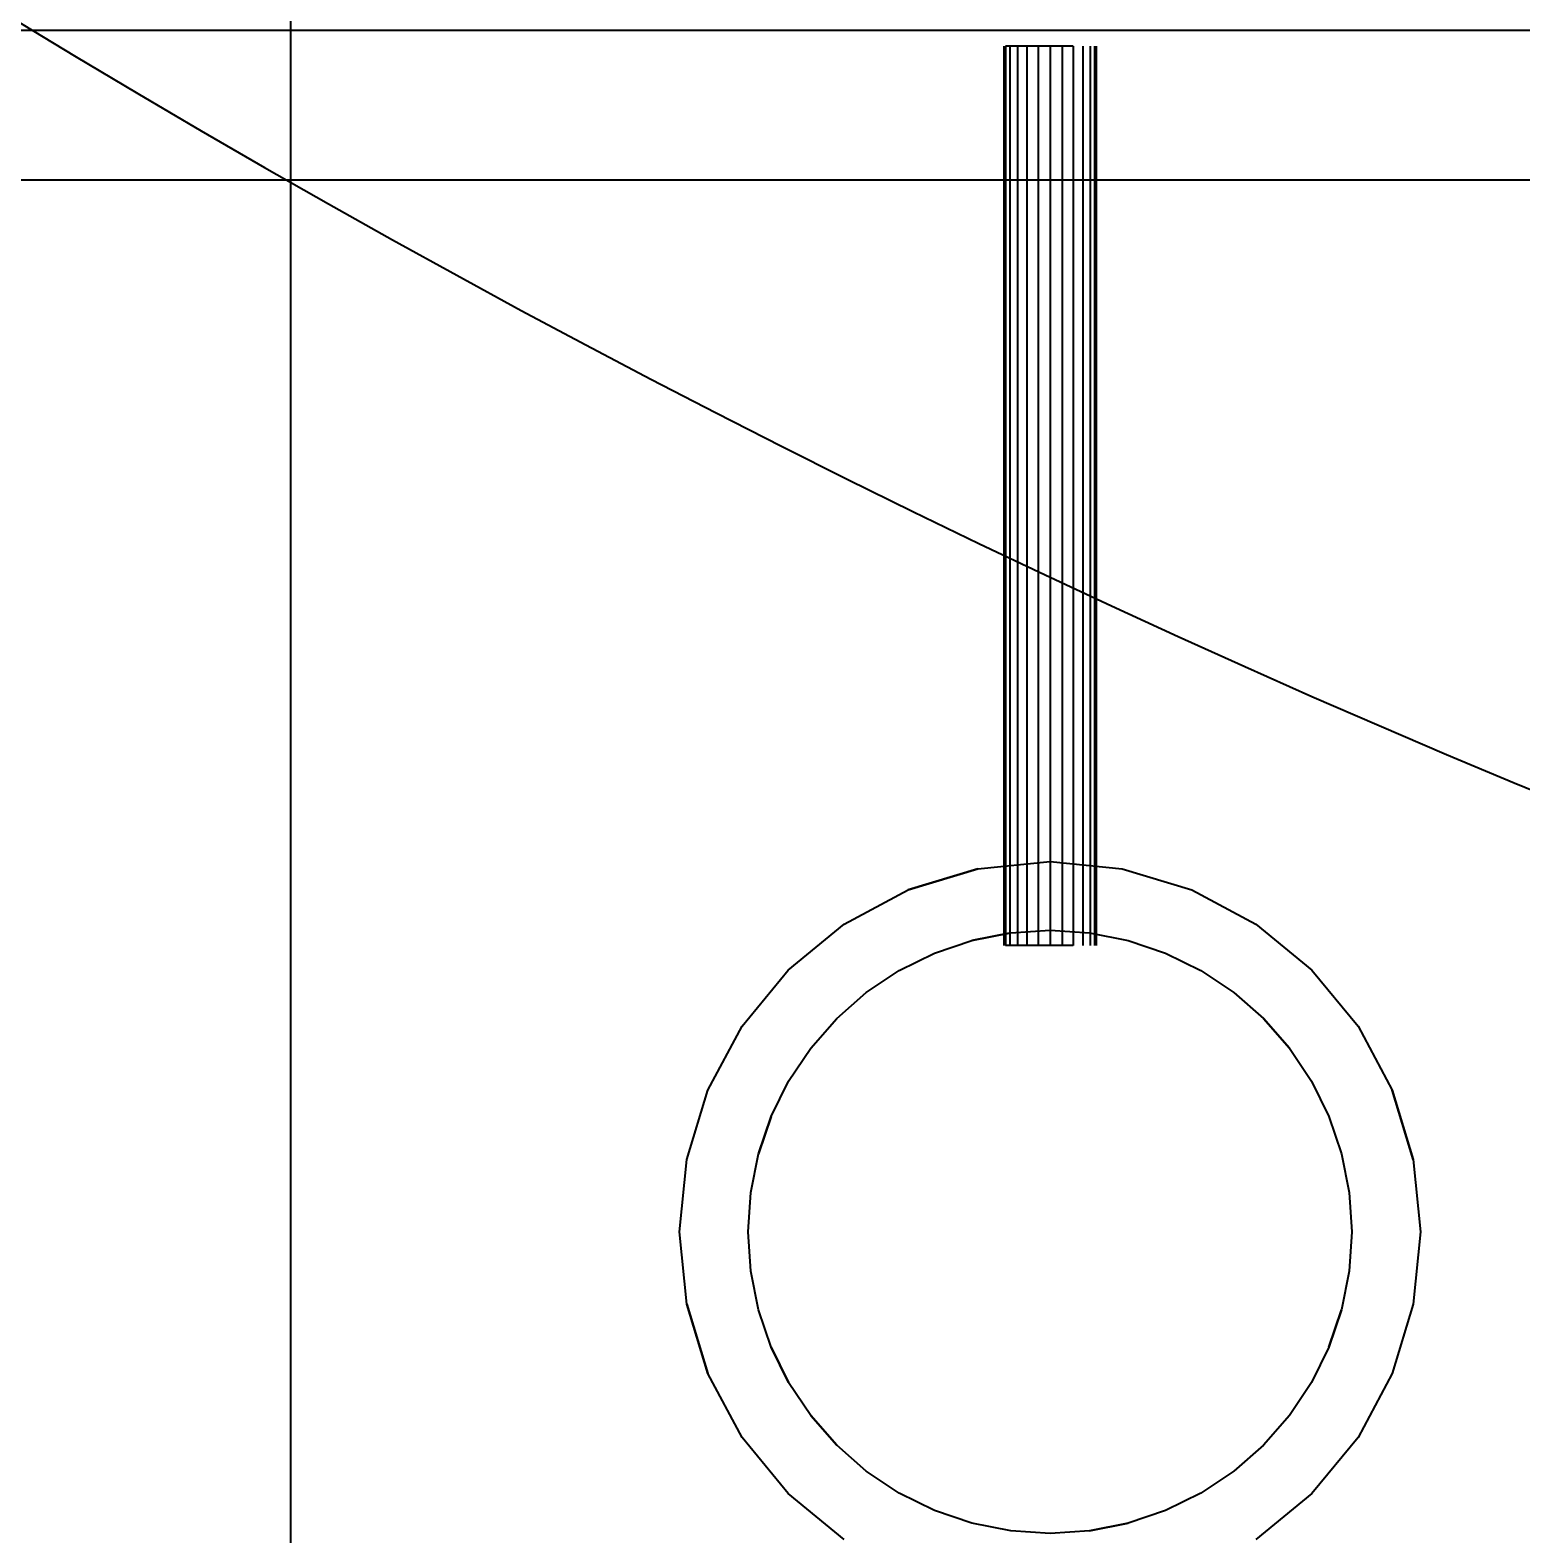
# Model space of a CAD drawing. Extents: x 11992 to 29481, y -6727 to 6811.
# Drawn here: x 12865.3 to 12964.7, y -477.7 to -377.4 of the extents above; entities that cross this region are included whole.
import ezdxf

# ---------------------------------------------------------------- set-up
doc = ezdxf.new("R2010")
doc.units = 0
doc.header["$MEASUREMENT"] = 0
doc.layers.get('0').update_dxf_attribs({"color": 8, "linetype": 'CONTINUOUS'})
doc.layers.add('zoylight 5回路', color=4, linetype='CONTINUOUS')

msp = doc.modelspace()

# ---------------------------------------------------------------- linework, layer by layer
for p, q in [((12882.63, 382.59, -1813.43), (12882.63, -617.4, -1813.43)), ((12882.63, 382.59, -1791.43), (12882.63, -617.4, -1791.43)), ((12702.63, -377.41, -1746.43), (13052.63, -377.41, -1746.43)), ((12930.19, -378.47, -1559.21), (12930.19, -438.47, -1559.21)), ((12934.81, -378.47, -1556.54), (12930.3, -378.47, -1558.42)), ((12930.3, -378.47, -1560.01), (12930.3, -438.47, -1560.01)), ((12930.3, -378.47, -1558.42), (12930.3, -438.47, -1558.42)), ((12930.6, -378.47, -1557.67), (12930.6, -438.47, -1557.67)), ((12930.6, -378.47, -1560.75), (12930.6, -438.47, -1560.75)), ((12931.09, -378.47, -1561.39), (12931.09, -438.47, -1561.39)), ((12931.09, -378.47, -1557.04), (12931.09, -438.47, -1557.04)), ((12931.73, -378.47, -1556.54), (12931.73, -438.47, -1556.54)), ((12931.73, -378.47, -1561.88), (12931.73, -438.47, -1561.88)), ((12932.47, -378.47, -1556.24), (12932.47, -438.47, -1556.24)), ((12932.47, -378.47, -1562.19), (12932.47, -438.47, -1562.19)), ((12933.27, -378.47, -1562.29), (12933.27, -438.47, -1562.29)), ((12933.27, -378.47, -1556.13), (12933.27, -438.47, -1556.13)), ((12934.81, -378.47, -1556.54), (12934.07, -378.47, -1562.19)), ((12934.07, -378.47, -1556.24), (12934.07, -438.47, -1556.24)), ((12934.07, -378.47, -1562.19), (12934.07, -438.47, -1562.19)), ((12934.81, -378.47, -1556.54), (12934.81, -438.47, -1556.54)), ((12934.81, -378.47, -1561.88), (12934.81, -438.47, -1561.88)), ((12935.45, -378.47, -1561.39), (12935.45, -438.47, -1561.39)), ((12935.45, -378.47, -1557.04), (12935.45, -438.47, -1557.04)), ((12935.94, -378.47, -1557.67), (12935.94, -438.47, -1557.67)), ((12935.94, -378.47, -1560.75), (12935.94, -438.47, -1560.75)), ((12936.24, -378.47, -1558.42), (12936.24, -438.47, -1558.42)), ((12936.24, -378.47, -1560.01), (12936.24, -438.47, -1560.01)), ((12936.35, -378.47, -1559.21), (12936.35, -438.47, -1559.21)), ((13052.63, -387.41, -1636.43), (12682.63, -387.41, -1746.43)), ((12923.82, -434.76, -1612.43), (12928.45, -433.36, -1612.43)), ((12928.45, -433.36, -1616.43), (12923.82, -434.76, -1616.43)), ((12928.45, -433.36, -1612.43), (12933.27, -432.88, -1612.43)), ((12928.45, -433.36, -1616.43), (12933.27, -432.88, -1616.43)), ((12928.45, -433.36, -1612.43), (12928.45, -433.36, -1616.43)), ((12933.27, -432.88, -1612.43), (12938.09, -433.36, -1612.43)), ((12933.27, -432.88, -1616.43), (12938.09, -433.36, -1616.43)), ((12933.27, -432.88, -1612.43), (12933.27, -432.88, -1616.43)), ((12938.09, -433.36, -1612.43), (12942.72, -434.76, -1612.43)), ((12938.09, -433.36, -1616.43), (12942.72, -434.76, -1616.43)), ((12938.09, -433.36, -1612.43), (12938.09, -433.36, -1616.43)), ((12919.55, -437.05, -1612.43), (12923.82, -434.76, -1612.43)), ((12919.55, -437.05, -1616.43), (12923.82, -434.76, -1616.43)), ((12923.82, -434.76, -1612.43), (12923.82, -434.76, -1616.43)), ((12942.72, -434.76, -1612.43), (12946.99, -437.05, -1612.43)), ((12942.72, -434.76, -1616.43), (12946.99, -437.05, -1616.43)), ((12942.72, -434.76, -1612.43), (12942.72, -434.76, -1616.43)), ((12915.81, -440.12, -1612.43), (12919.55, -437.05, -1612.43)), ((12915.81, -440.12, -1616.43), (12919.55, -437.05, -1616.43)), ((12919.55, -437.05, -1612.43), (12919.55, -437.05, -1616.43)), ((12946.99, -437.05, -1612.43), (12950.73, -440.12, -1612.43)), ((12946.99, -437.05, -1616.43), (12950.73, -440.12, -1616.43)), ((12946.99, -437.05, -1612.43), (12946.99, -437.05, -1616.43)), ((12925.57, -438.99, -1550.76), (12928.06, -438.15, -1550.76)), ((12925.57, -438.99, -1610.76), (12928.06, -438.15, -1610.76)), ((12928.06, -438.15, -1550.76), (12930.65, -437.63, -1550.76)), ((12930.65, -437.63, -1610.76), (12928.06, -438.15, -1610.76)), ((12928.06, -438.15, -1550.76), (12928.06, -438.15, -1610.76)), ((12930.65, -437.63, -1550.76), (12933.27, -437.46, -1550.77)), ((12930.65, -437.63, -1610.76), (12933.27, -437.46, -1610.77)), ((12930.65, -437.63, -1550.76), (12930.65, -437.63, -1610.76)), ((12933.27, -437.46, -1550.77), (12935.9, -437.63, -1550.76)), ((12933.27, -437.46, -1610.77), (12935.9, -437.63, -1610.76)), ((12933.27, -437.46, -1550.77), (12933.27, -437.46, -1610.77)), ((12935.9, -437.63, -1550.76), (12938.48, -438.15, -1550.76)), ((12935.9, -437.63, -1610.76), (12938.48, -438.15, -1610.76)), ((12935.9, -437.63, -1550.76), (12935.9, -437.63, -1610.76)), ((12938.48, -438.15, -1550.76), (12940.97, -438.99, -1550.76)), ((12938.48, -438.15, -1610.76), (12940.97, -438.99, -1610.76)), ((12938.48, -438.15, -1550.76), (12938.48, -438.15, -1610.76)), ((12923.21, -440.15, -1550.77), (12925.57, -438.99, -1550.76)), ((12923.21, -440.15, -1610.77), (12925.57, -438.99, -1610.76)), ((12925.57, -438.99, -1550.76), (12925.57, -438.99, -1610.76)), ((12934.81, -438.47, -1556.54), (12930.3, -438.47, -1558.42)), ((12934.81, -438.47, -1556.54), (12934.07, -438.47, -1562.19)), ((12940.97, -438.99, -1550.76), (12943.33, -440.15, -1550.77)), ((12940.97, -438.99, -1610.76), (12943.33, -440.15, -1610.77)), ((12940.97, -438.99, -1550.76), (12940.97, -438.99, -1610.76)), ((12912.74, -443.86, -1612.43), (12915.81, -440.12, -1612.43)), ((12912.74, -443.86, -1616.43), (12915.81, -440.12, -1616.43)), ((12915.81, -440.12, -1612.43), (12915.81, -440.12, -1616.43)), ((12921.02, -441.62, -1550.76), (12923.21, -440.15, -1550.77)), ((12921.02, -441.62, -1610.76), (12923.21, -440.15, -1610.77)), ((12923.21, -440.15, -1550.77), (12923.21, -440.15, -1610.77)), ((12943.33, -440.15, -1550.77), (12945.52, -441.62, -1550.76)), ((12943.33, -440.15, -1610.77), (12945.52, -441.62, -1610.76)), ((12943.33, -440.15, -1550.77), (12943.33, -440.15, -1610.77)), ((12950.73, -440.12, -1612.43), (12953.81, -443.86, -1612.43)), ((12950.73, -440.12, -1616.43), (12953.81, -443.86, -1616.43)), ((12950.73, -440.12, -1612.43), (12950.73, -440.12, -1616.43)), ((12919.05, -443.35, -1550.76), (12921.02, -441.62, -1550.76)), ((12919.05, -443.35, -1610.76), (12921.02, -441.62, -1610.76)), ((12921.02, -441.62, -1550.76), (12921.02, -441.62, -1610.76)), ((12945.52, -441.62, -1550.76), (12947.5, -443.35, -1550.76)), ((12945.52, -441.62, -1610.76), (12947.5, -443.35, -1610.76)), ((12945.52, -441.62, -1550.76), (12945.52, -441.62, -1610.76)), ((12917.31, -445.33, -1550.76), (12919.05, -443.35, -1550.76)), ((12917.31, -445.33, -1610.76), (12919.05, -443.35, -1610.76)), ((12919.05, -443.35, -1550.76), (12919.05, -443.35, -1610.76)), ((12947.5, -443.35, -1550.76), (12949.23, -445.33, -1550.76)), ((12949.23, -445.33, -1610.76), (12947.5, -443.35, -1610.76)), ((12947.5, -443.35, -1550.76), (12947.5, -443.35, -1610.76)), ((12910.45, -448.13, -1612.43), (12912.74, -443.86, -1612.43)), ((12910.45, -448.13, -1616.43), (12912.74, -443.86, -1616.43)), ((12912.74, -443.86, -1612.43), (12912.74, -443.86, -1616.43)), ((12953.81, -443.86, -1612.43), (12956.09, -448.13, -1612.43)), ((12953.81, -443.86, -1616.43), (12956.09, -448.13, -1616.43)), ((12953.81, -443.86, -1612.43), (12953.81, -443.86, -1616.43)), ((12915.84, -447.52, -1550.77), (12917.31, -445.33, -1550.76)), ((12915.84, -447.52, -1610.77), (12917.31, -445.33, -1610.76)), ((12917.31, -445.33, -1550.76), (12917.31, -445.33, -1610.76)), ((12949.23, -445.33, -1550.76), (12950.7, -447.52, -1550.77)), ((12949.23, -445.33, -1610.76), (12950.7, -447.52, -1610.77)), ((12949.23, -445.33, -1550.76), (12949.23, -445.33, -1610.76)), ((12909.05, -452.76, -1612.43), (12910.45, -448.13, -1612.43)), ((12909.05, -452.76, -1616.43), (12910.45, -448.13, -1616.43)), ((12910.45, -448.13, -1612.43), (12910.45, -448.13, -1616.43)), ((12914.68, -449.88, -1550.76), (12915.84, -447.52, -1550.77)), ((12914.68, -449.88, -1610.76), (12915.84, -447.52, -1610.77)), ((12915.84, -447.52, -1550.77), (12915.84, -447.52, -1610.77)), ((12950.7, -447.52, -1550.77), (12951.86, -449.88, -1550.76)), ((12950.7, -447.52, -1610.77), (12951.86, -449.88, -1610.76)), ((12950.7, -447.52, -1550.77), (12950.7, -447.52, -1610.77)), ((12956.09, -448.13, -1612.43), (12957.49, -452.76, -1612.43)), ((12957.49, -452.76, -1616.43), (12956.09, -448.13, -1616.43)), ((12956.09, -448.13, -1612.43), (12956.09, -448.13, -1616.43)), ((12913.84, -452.37, -1550.76), (12914.68, -449.88, -1550.76)), ((12914.68, -449.88, -1610.76), (12913.84, -452.37, -1610.76)), ((12914.68, -449.88, -1550.76), (12914.68, -449.88, -1610.76)), ((12951.86, -449.88, -1550.76), (12952.7, -452.37, -1550.76)), ((12951.86, -449.88, -1610.76), (12952.7, -452.37, -1610.76)), ((12951.86, -449.88, -1550.76), (12951.86, -449.88, -1610.76)), ((12913.32, -454.95, -1550.76), (12913.84, -452.37, -1550.76)), ((12913.32, -454.95, -1610.76), (12913.84, -452.37, -1610.76)), ((12913.84, -452.37, -1550.76), (12913.84, -452.37, -1610.76)), ((12952.7, -452.37, -1550.76), (12953.22, -454.95, -1550.76)), ((12952.7, -452.37, -1610.76), (12953.22, -454.95, -1610.76)), ((12952.7, -452.37, -1550.76), (12952.7, -452.37, -1610.76)), ((12908.57, -457.58, -1612.43), (12909.05, -452.76, -1612.43)), ((12908.57, -457.58, -1616.43), (12909.05, -452.76, -1616.43)), ((12909.05, -452.76, -1612.43), (12909.05, -452.76, -1616.43)), ((12957.49, -452.76, -1612.43), (12957.97, -457.58, -1612.43)), ((12957.49, -452.76, -1616.43), (12957.97, -457.58, -1616.43)), ((12957.49, -452.76, -1612.43), (12957.49, -452.76, -1616.43)), ((12913.15, -457.58, -1550.77), (12913.32, -454.95, -1550.76)), ((12913.15, -457.58, -1610.77), (12913.32, -454.95, -1610.76)), ((12913.32, -454.95, -1550.76), (12913.32, -454.95, -1610.76)), ((12953.22, -454.95, -1550.76), (12953.4, -457.58, -1550.77)), ((12953.22, -454.95, -1610.76), (12953.4, -457.58, -1610.77)), ((12953.22, -454.95, -1550.76), (12953.22, -454.95, -1610.76)), ((12909.05, -462.4, -1612.43), (12908.57, -457.58, -1612.43)), ((12909.05, -462.4, -1616.43), (12908.57, -457.58, -1616.43)), ((12908.57, -457.58, -1612.43), (12908.57, -457.58, -1616.43)), ((12913.32, -460.21, -1550.76), (12913.15, -457.58, -1550.77)), ((12913.32, -460.21, -1610.76), (12913.15, -457.58, -1610.77)), ((12913.15, -457.58, -1550.77), (12913.15, -457.58, -1610.77)), ((12953.4, -457.58, -1550.77), (12953.22, -460.21, -1550.76)), ((12953.4, -457.58, -1610.77), (12953.22, -460.21, -1610.76)), ((12953.4, -457.58, -1550.77), (12953.4, -457.58, -1610.77)), ((12957.97, -457.58, -1612.43), (12957.49, -462.4, -1612.43)), ((12957.97, -457.58, -1616.43), (12957.49, -462.4, -1616.43)), ((12957.97, -457.58, -1612.43), (12957.97, -457.58, -1616.43)), ((12913.84, -462.79, -1550.76), (12913.32, -460.21, -1550.76)), ((12913.84, -462.79, -1610.76), (12913.32, -460.21, -1610.76)), ((12913.32, -460.21, -1550.76), (12913.32, -460.21, -1610.76)), ((12953.22, -460.21, -1550.76), (12952.7, -462.79, -1550.76)), ((12953.22, -460.21, -1610.76), (12952.7, -462.79, -1610.76)), ((12953.22, -460.21, -1550.76), (12953.22, -460.21, -1610.76)), ((12910.45, -467.03, -1612.43), (12909.05, -462.4, -1612.43)), ((12909.05, -462.4, -1616.43), (12910.45, -467.03, -1616.43)), ((12909.05, -462.4, -1612.43), (12909.05, -462.4, -1616.43)), ((12957.49, -462.4, -1612.43), (12956.09, -467.03, -1612.43)), ((12957.49, -462.4, -1616.43), (12956.09, -467.03, -1616.43)), ((12957.49, -462.4, -1612.43), (12957.49, -462.4, -1616.43)), ((12914.68, -465.28, -1550.76), (12913.84, -462.79, -1550.76)), ((12914.68, -465.28, -1610.76), (12913.84, -462.79, -1610.76)), ((12913.84, -462.79, -1550.76), (12913.84, -462.79, -1610.76)), ((12952.7, -462.79, -1550.76), (12951.86, -465.28, -1550.76)), ((12951.86, -465.28, -1610.76), (12952.7, -462.79, -1610.76)), ((12952.7, -462.79, -1550.76), (12952.7, -462.79, -1610.76)), ((12914.68, -465.28, -1550.76), (12915.84, -467.64, -1550.77)), ((12915.84, -467.64, -1610.77), (12914.68, -465.28, -1610.76)), ((12914.68, -465.28, -1550.76), (12914.68, -465.28, -1610.76)), ((12951.86, -465.28, -1550.76), (12950.7, -467.64, -1550.77)), ((12951.86, -465.28, -1610.76), (12950.7, -467.64, -1610.77)), ((12951.86, -465.28, -1550.76), (12951.86, -465.28, -1610.76)), ((12912.74, -471.3, -1612.43), (12910.45, -467.03, -1612.43)), ((12912.74, -471.3, -1616.43), (12910.45, -467.03, -1616.43)), ((12910.45, -467.03, -1612.43), (12910.45, -467.03, -1616.43)), ((12956.09, -467.03, -1612.43), (12953.81, -471.3, -1612.43)), ((12956.09, -467.03, -1616.43), (12953.81, -471.3, -1616.43)), ((12956.09, -467.03, -1612.43), (12956.09, -467.03, -1616.43)), ((12917.31, -469.83, -1550.76), (12915.84, -467.64, -1550.77)), ((12917.31, -469.83, -1610.76), (12915.84, -467.64, -1610.77)), ((12915.84, -467.64, -1550.77), (12915.84, -467.64, -1610.77)), ((12950.7, -467.64, -1550.77), (12949.23, -469.83, -1550.76)), ((12950.7, -467.64, -1610.77), (12949.23, -469.83, -1610.76)), ((12950.7, -467.64, -1550.77), (12950.7, -467.64, -1610.77)), ((12919.05, -471.81, -1550.76), (12917.31, -469.83, -1550.76)), ((12917.31, -469.83, -1610.76), (12919.05, -471.81, -1610.76)), ((12917.31, -469.83, -1550.76), (12917.31, -469.83, -1610.76)), ((12949.23, -469.83, -1550.76), (12947.5, -471.81, -1550.76)), ((12949.23, -469.83, -1610.76), (12947.5, -471.81, -1610.76)), ((12949.23, -469.83, -1550.76), (12949.23, -469.83, -1610.76)), ((12915.81, -475.04, -1612.43), (12912.74, -471.3, -1612.43)), ((12915.81, -475.04, -1616.43), (12912.74, -471.3, -1616.43)), ((12912.74, -471.3, -1612.43), (12912.74, -471.3, -1616.43)), ((12953.81, -471.3, -1612.43), (12950.73, -475.04, -1612.43)), ((12953.81, -471.3, -1616.43), (12950.73, -475.04, -1616.43)), ((12953.81, -471.3, -1612.43), (12953.81, -471.3, -1616.43)), ((12921.02, -473.54, -1550.76), (12919.05, -471.81, -1550.76)), ((12921.02, -473.54, -1610.76), (12919.05, -471.81, -1610.76)), ((12919.05, -471.81, -1550.76), (12919.05, -471.81, -1610.76)), ((12947.5, -471.81, -1550.76), (12945.52, -473.54, -1550.76)), ((12947.5, -471.81, -1610.76), (12945.52, -473.54, -1610.76)), ((12947.5, -471.81, -1550.76), (12947.5, -471.81, -1610.76)), ((12923.21, -475.01, -1550.77), (12921.02, -473.54, -1550.76)), ((12923.21, -475.01, -1610.77), (12921.02, -473.54, -1610.76)), ((12921.02, -473.54, -1550.76), (12921.02, -473.54, -1610.76)), ((12945.52, -473.54, -1550.76), (12943.33, -475.01, -1550.77)), ((12945.52, -473.54, -1610.76), (12943.33, -475.01, -1610.77)), ((12945.52, -473.54, -1550.76), (12945.52, -473.54, -1610.76)), ((12919.55, -478.11, -1612.43), (12915.81, -475.04, -1612.43)), ((12919.55, -478.11, -1616.43), (12915.81, -475.04, -1616.43)), ((12915.81, -475.04, -1612.43), (12915.81, -475.04, -1616.43)), ((12925.57, -476.17, -1550.76), (12923.21, -475.01, -1550.77)), ((12925.57, -476.17, -1610.76), (12923.21, -475.01, -1610.77)), ((12923.21, -475.01, -1550.77), (12923.21, -475.01, -1610.77)), ((12943.33, -475.01, -1550.77), (12940.97, -476.17, -1550.76)), ((12943.33, -475.01, -1610.77), (12940.97, -476.17, -1610.76)), ((12943.33, -475.01, -1550.77), (12943.33, -475.01, -1610.77)), ((12950.73, -475.04, -1612.43), (12946.99, -478.11, -1612.43)), ((12950.73, -475.04, -1616.43), (12946.99, -478.11, -1616.43)), ((12950.73, -475.04, -1612.43), (12950.73, -475.04, -1616.43)), ((12928.06, -477.01, -1550.76), (12925.57, -476.17, -1550.76)), ((12928.06, -477.01, -1610.76), (12925.57, -476.17, -1610.76)), ((12925.57, -476.17, -1550.76), (12925.57, -476.17, -1610.76)), ((12940.97, -476.17, -1550.76), (12938.48, -477.01, -1550.76)), ((12940.97, -476.17, -1610.76), (12938.48, -477.01, -1610.76)), ((12940.97, -476.17, -1550.76), (12940.97, -476.17, -1610.76)), ((12930.65, -477.53, -1550.76), (12928.06, -477.01, -1550.76)), ((12930.65, -477.53, -1610.76), (12928.06, -477.01, -1610.76)), ((12928.06, -477.01, -1550.76), (12928.06, -477.01, -1610.76)), ((12933.27, -477.7, -1550.77), (12930.65, -477.53, -1550.76)), ((12933.27, -477.7, -1610.77), (12930.65, -477.53, -1610.76)), ((12930.65, -477.53, -1550.76), (12930.65, -477.53, -1610.76)), ((12935.9, -477.53, -1550.76), (12933.27, -477.7, -1550.77)), ((12935.9, -477.53, -1610.76), (12933.27, -477.7, -1610.77)), ((12938.48, -477.01, -1550.76), (12935.9, -477.53, -1550.76)), ((12935.9, -477.53, -1610.76), (12938.48, -477.01, -1610.76)), ((12935.9, -477.53, -1550.76), (12935.9, -477.53, -1610.76)), ((12938.48, -477.01, -1550.76), (12938.48, -477.01, -1610.76)), ((12933.27, -477.7, -1550.77), (12933.27, -477.7, -1610.77))]:
    msp.add_line(p, q)
at = {"layer": 'zoylight 5回路', "linetype": 'Continuous'}
msp.add_arc((13243.12, 243.66), 726.91, 173.67665, 273.05294, dxfattribs=at)

doc.saveas('drawing.dxf')
